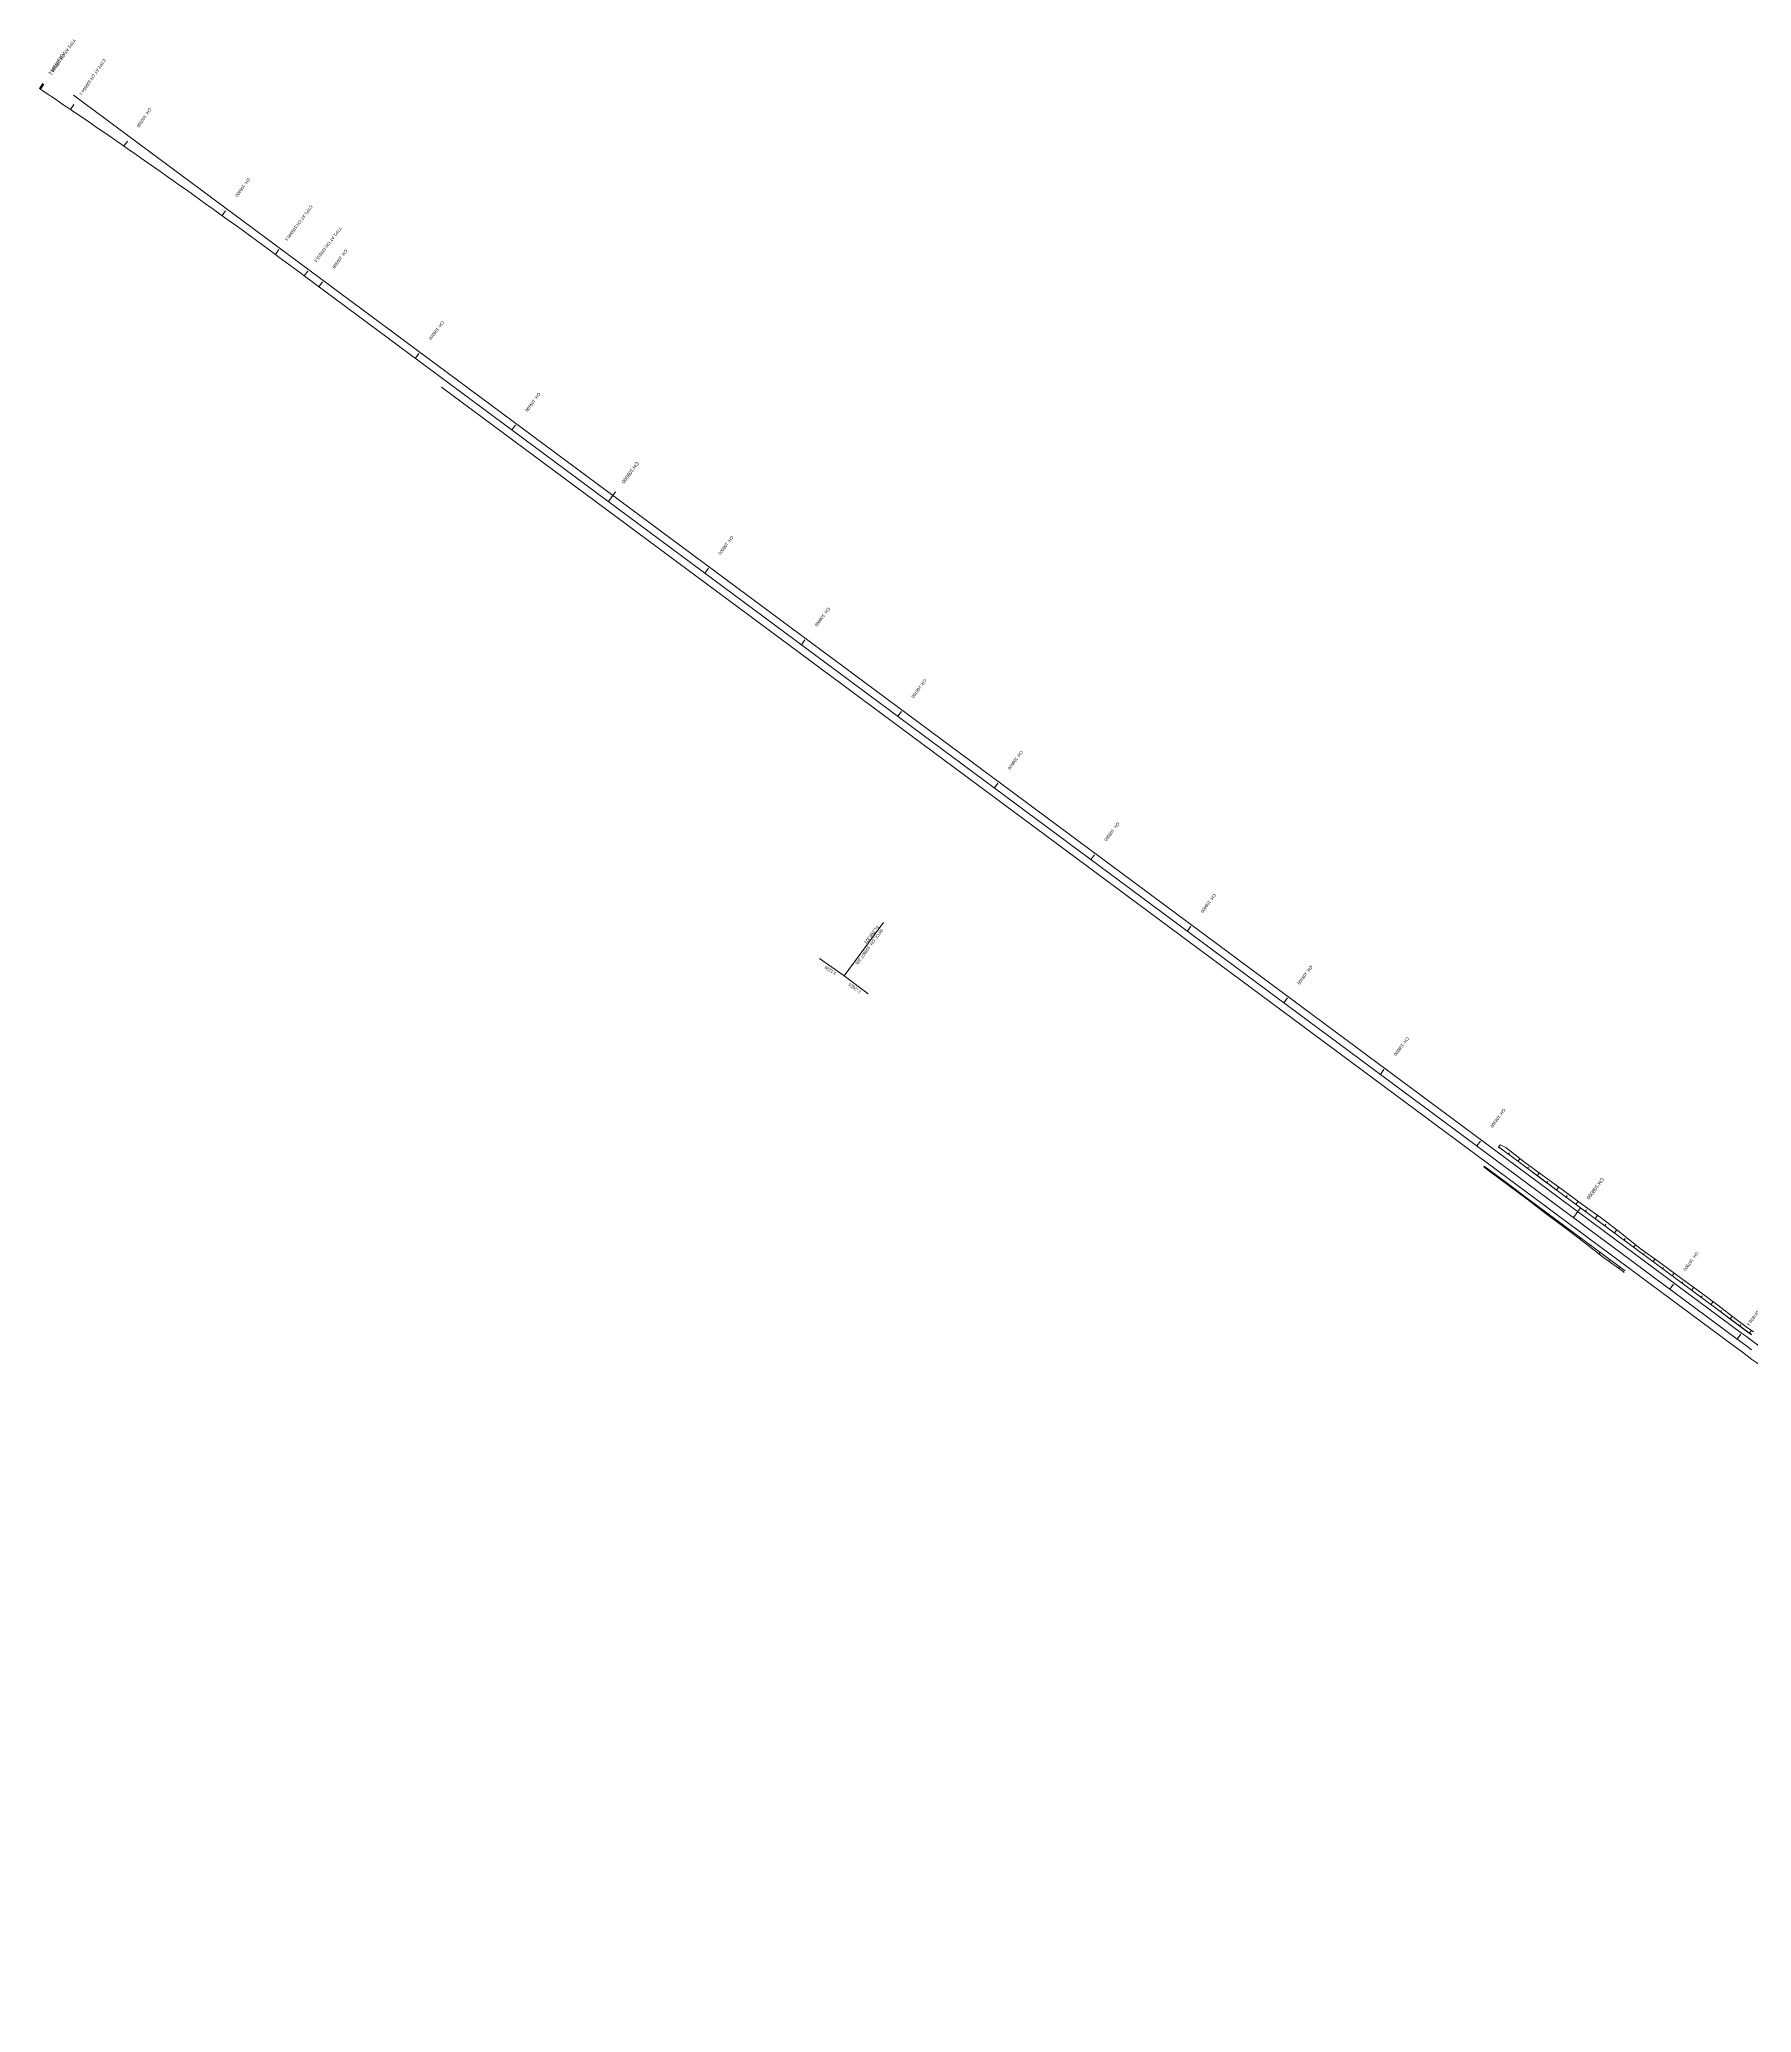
# Model space of a CAD drawing. Header units: metres. Extents: x 644418 to 1306172, y 3366650 to 6747308.
# Drawn here: x 644418 to 645843, y 3378524 to 3380166 of the extents above; entities that cross this region are included whole.
import ezdxf

# ---------------------------------------------------------------- set-up
doc = ezdxf.new("R2010")
doc.units = ezdxf.units.M
doc.header["$MEASUREMENT"] = 0
for name, color, linetype, lineweight in [('Cardinal_Leader', 10, 'Continuous', 0), ('Proposed Chainage', 10, 'Continuous', 0), ('PROPOSED DFCC TOE LINE', 239, 'Continuous', 0), ('PROPOSED DFCC TOE SLOPES', 239, 'Continuous', 0), ('PROPOSED DFCC TRACK', 1, 'Continuous', 0), ('PROPOSED GRADES IN PLAN', 10, 'Continuous', 0), ('Proposed TPTC Chainages', 1, 'Continuous', 0)]:
    doc.layers.add(name, color=color, linetype=linetype, lineweight=lineweight)
doc.layers.add('PROPOSED DFCC FORMATION LINE', color=187, linetype='Continuous')
doc.layers.add("SARAI BANJARA STN. SRJ's", color=10, linetype='Continuous')
doc.styles.add('Style-Arial', font='arial.ttf')

msp = doc.modelspace()

# ---------------------------------------------------------------- linework, layer by layer
at = {"layer": 'Cardinal_Leader', "flags": 128}
for points in [[(644418.0003, 3380124.9876), (644420.7956, 3380129.1333)], [(644418.8872, 3380124.3896), (644421.6825, 3380128.5353)], [(644443.7453, 3380107.5946), (644446.5523, 3380111.7323)], [(644614.3123, 3379986.9069), (644617.2802, 3379990.9308)], [(644638.4218, 3379969.054), (644641.4011, 3379973.0695)], [(645830.8338, 3379084.3418), (645833.8131, 3379088.3572)]]:
    msp.add_lwpolyline(points, dxfattribs=at)
at = {"layer": 'Proposed Chainage', "flags": 128}
for points in [[(644491.1718, 3380081.1295), (644488.3228, 3380077.0207)], [(644572.8842, 3380023.3224), (644569.9581, 3380019.268)], [(644653.5238, 3379964.075), (644650.5446, 3379960.0595)], [(644733.833, 3379904.4895), (644730.8537, 3379900.474)], [(644814.1422, 3379844.9039), (644811.1629, 3379840.8885)], [(644897.4307, 3379789.3338), (644891.4721, 3379781.3029)], [(644974.7606, 3379725.7328), (644971.7813, 3379721.7174)], [(645055.0697, 3379666.1473), (645052.0904, 3379662.1318)], [(645135.3789, 3379606.5618), (645132.3996, 3379602.5463)], [(645215.6881, 3379546.9762), (645212.7088, 3379542.9608)], [(645295.9973, 3379487.3907), (645293.018, 3379483.3752)], [(645376.3064, 3379427.8052), (645373.3272, 3379423.7897)], [(645456.6156, 3379368.2196), (645453.6363, 3379364.2042)], [(645536.9248, 3379308.6341), (645533.9455, 3379304.6186)], [(645617.234, 3379249.0485), (645614.2547, 3379245.0331)], [(645700.5224, 3379193.4785), (645694.5639, 3379185.4475)], [(645777.8523, 3379129.8775), (645774.873, 3379125.862)]]:
    msp.add_lwpolyline(points, dxfattribs=at)
at = {"layer": 'PROPOSED DFCC FORMATION LINE', "lineweight": 0, "flags": 128}
for points in [[(645842.7383, 3379087.9597), (645836.7924, 3379092.3727), (645829.0171, 3379098.1416), (645812.9553, 3379110.0587), (645796.8934, 3379121.9758), (645780.8316, 3379133.8929), (645764.7697, 3379145.81), (645748.7079, 3379157.7271), (645732.6461, 3379169.6442), (645716.5842, 3379181.5614), (645700.5224, 3379193.4785), (645684.4606, 3379205.3956), (645668.3987, 3379217.3127), (645652.3369, 3379229.2298), (645636.2751, 3379241.1469), (645632.2514, 3379244.1323)], [(645842.7747, 3379087.995), (645836.8222, 3379092.4129), (645829.0469, 3379098.1818), (645812.985, 3379110.0989), (645796.9232, 3379122.016), (645780.8614, 3379133.9331), (645764.7995, 3379145.8502), (645748.7377, 3379157.7673), (645732.6759, 3379169.6844), (645716.614, 3379181.6015), (645700.5522, 3379193.5186), (645684.4904, 3379205.4357), (645668.4285, 3379217.3528), (645652.3667, 3379229.2699), (645636.3049, 3379241.187), (645632.2812, 3379244.1724)], [(645737.5342, 3379141.0514), (645736.761, 3379141.6252), (645720.6992, 3379153.5423), (645704.6373, 3379165.4594), (645688.5755, 3379177.3765), (645672.5137, 3379189.2936), (645656.4518, 3379201.2107), (645640.39, 3379213.1278), (645624.3282, 3379225.0449), (645620.3045, 3379228.0303)], [(645737.5581, 3379141.096), (645736.7908, 3379141.6653), (645720.729, 3379153.5824), (645704.6671, 3379165.4995), (645688.6053, 3379177.4166), (645672.5435, 3379189.3337), (645656.4816, 3379201.2508), (645640.4198, 3379213.168), (645624.358, 3379225.0851), (645620.3343, 3379228.0704)]]:
    msp.add_lwpolyline(points, dxfattribs=at)
at = {"layer": 'PROPOSED DFCC TOE LINE', "lineweight": 0, "flags": 128}
for points in [[(645633.6686, 3379246.0424), (645638.2698, 3379243.8353), (645653.9689, 3379231.4294), (645670.13, 3379219.6461), (645686.4361, 3379208.0582), (645702.4037, 3379196.0141), (645718.6575, 3379184.3557), (645734.612, 3379172.2939), (645750.1761, 3379159.7059), (645766.4092, 3379148.0197), (645782.5167, 3379136.1642), (645798.7002, 3379124.411), (645814.7023, 3379112.4134), (645830.5924, 3379100.2648), (645838.3588, 3379094.484), (645844.2896, 3379090.4001)], [(645736.7366, 3379139.8412), (645735.912, 3379140.4809), (645719.7295, 3379152.2353), (645703.9297, 3379164.5056), (645688.0094, 3379176.6135), (645671.9887, 3379188.586), (645656.1615, 3379200.8194), (645639.9968, 3379212.5978), (645623.9617, 3379224.551), (645619.9504, 3379227.5531)]]:
    msp.add_lwpolyline(points, dxfattribs=at)
at = {"layer": 'PROPOSED DFCC TOE SLOPES', "linetype": 'Continuous', "flags": 128}
for points in [[(645632.2514, 3379244.1323), (645633.6686, 3379246.0424)], [(645632.2967, 3379244.0987), (645633.7204, 3379246.0176)], [(645620.3343, 3379228.0704), (645619.9504, 3379227.5531)], [(645620.5354, 3379227.9212), (645620.1509, 3379227.403)], [(645640.3276, 3379238.1401), (645641.2792, 3379239.4227)], [(645648.3585, 3379232.1815), (645650.0804, 3379234.5022)], [(645656.3894, 3379226.223), (645657.218, 3379227.3397)], [(645628.5663, 3379221.9627), (645628.3647, 3379221.6909)], [(645636.5972, 3379216.0041), (645636.1806, 3379215.4425)], [(645644.6282, 3379210.0455), (645644.4301, 3379209.7786)], [(645664.4204, 3379220.2644), (645666.1271, 3379222.5647)], [(645672.4513, 3379214.3059), (645673.3478, 3379215.5141)], [(645680.4822, 3379208.3473), (645682.3973, 3379210.9285)], [(645652.6591, 3379204.087), (645652.3145, 3379203.6225)], [(645660.69, 3379198.1284), (645660.4992, 3379197.8713)], [(645688.5131, 3379202.3888), (645689.489, 3379203.7041)], [(645696.544, 3379196.4302), (645698.4487, 3379198.9973)], [(645668.7209, 3379192.1699), (645668.222, 3379191.4974)], [(645676.7518, 3379186.2113), (645676.4691, 3379185.8302)], [(645684.7827, 3379180.2528), (645684.1967, 3379179.4628)], [(645704.575, 3379190.4717), (645705.5398, 3379191.7721)], [(645712.6059, 3379184.5131), (645714.6316, 3379187.2434)], [(645720.6368, 3379178.5546), (645721.6599, 3379179.9335)], [(645692.8137, 3379174.2942), (645692.4972, 3379173.8677)], [(645700.8446, 3379168.3357), (645700.1408, 3379167.3872)], [(645708.8755, 3379162.3771), (645708.4724, 3379161.8339)], [(645728.6677, 3379172.596), (645730.6602, 3379175.2815)], [(645736.6986, 3379166.6375), (645737.6188, 3379167.8777)], [(645744.7295, 3379160.6789), (645746.321, 3379162.8238)], [(645716.9064, 3379156.4186), (645715.9693, 3379155.1555)], [(645724.9373, 3379150.46), (645724.4534, 3379149.8078)], [(645732.9683, 3379144.5015), (645732.0607, 3379143.2783)], [(645752.7605, 3379154.7203), (645753.5161, 3379155.7389)], [(645760.7914, 3379148.7618), (645762.3884, 3379150.9143)], [(645768.8223, 3379142.8032), (645769.6478, 3379143.9158)], [(645776.8532, 3379136.8447), (645778.5271, 3379139.1007)], [(645784.8841, 3379130.8861), (645785.7421, 3379132.0424)], [(645792.915, 3379124.9276), (645794.6917, 3379127.3222)], [(645800.946, 3379118.969), (645801.8418, 3379120.1765)], [(645808.9769, 3379113.0105), (645810.7388, 3379115.3851)], [(645817.0078, 3379107.0519), (645817.8597, 3379108.2001)], [(645825.0387, 3379101.0934), (645826.6566, 3379103.2739)], [(645833.0696, 3379095.1348), (645833.855, 3379096.1933)], [(645833.0701, 3379095.1345), (645833.8555, 3379096.1929)], [(645841.1006, 3379089.1753), (645842.7806, 3379091.4392)], [(645841.1037, 3379089.1729), (645842.785, 3379091.4362)]]:
    msp.add_lwpolyline(points, dxfattribs=at)
at = {"layer": 'PROPOSED DFCC TRACK', "color": 12, "flags": 128}
msp.add_lwpolyline([(645842.8774, 3379075.4002), (645838.8639, 3379078.3821), (645834.8492, 3379081.3623), (645830.8338, 3379084.3418), (644638.4218, 3379969.054), (644635.4102, 3379971.2885), (644632.3984, 3379973.5226), (644629.3862, 3379975.7562), (644626.3734, 3379977.989), (644623.3598, 3379980.2207), (644620.3452, 3379982.4512), (644617.3294, 3379984.68), (644614.3123, 3379986.9069, 0.00985692), (644443.7453, 3380107.5946), (644440.6413, 3380109.6988), (644437.536, 3380111.8011), (644434.4295, 3380113.9017), (644431.3222, 3380116.0009), (644428.2141, 3380118.0991), (644425.1055, 3380120.1964), (644421.9964, 3380122.2931), (644418.8872, 3380124.3896), (644418.0003, 3380124.9876)], format="xyb", dxfattribs=at)
at = {"layer": 'PROPOSED GRADES IN PLAN', "color": 2, "linetype": 'Continuous', "lineweight": 0}
msp.add_line((645120.4267, 3379430.8774), (645087.6546, 3379386.7074), dxfattribs=at)
at = {"layer": 'PROPOSED GRADES IN PLAN', "color": 2, "linetype": 'Continuous', "lineweight": 0, "flags": 128}
msp.add_lwpolyline([(645107.521, 3379371.5309), (645087.6546, 3379386.7074), (645067.088, 3379400.9205)], dxfattribs=at)
at = {"layer": "SARAI BANJARA STN. SRJ's", "color": 1, "lineweight": 13, "flags": 128}
for points in [[(646498.5438, 3378571.4897), (646422.5965, 3378630.9456), (645928.2176, 3379017.9735), (645924.2802, 3379021.0557), (645920.3414, 3379024.1376), (645916.4003, 3379027.2188), (645912.4562, 3379030.2983), (645908.506, 3379033.3773), (645904.5535, 3379036.4513), (645900.5963, 3379039.5213), (645896.6376, 3379042.5831, 0.003133939), (645866.6619, 3379065.4307), (645862.6563, 3379068.4392), (645858.6473, 3379071.4412), (645854.6355, 3379074.4375), (645850.6238, 3379077.4272), (645846.608, 3379080.4147), (645842.5914, 3379083.399), (645838.5745, 3379086.3808), (645834.5581, 3379089.361), (644446.225, 3380119.4372)], [(646539.0751, 3378523.8846), (646414.8911, 3378621.103), (645920.5122, 3379008.1309), (645916.5752, 3379011.2128), (645912.6384, 3379014.2931), (645908.7014, 3379017.3711), (645904.7635, 3379020.4458), (645900.8266, 3379023.5143), (645896.8855, 3379026.5796), (645892.9416, 3379029.6392), (645888.9901, 3379032.6954, 0.003133939), (645859.1469, 3379055.4419), (645855.1566, 3379058.439), (645851.1611, 3379061.4309), (645847.1608, 3379064.4185), (645843.1543, 3379067.4043), (645839.1469, 3379070.3857), (645835.1365, 3379073.3652), (645831.1239, 3379076.3439), (645827.1096, 3379079.3226), (644752.6733, 3379876.5026)]]:
    msp.add_lwpolyline(points, format="xyb", dxfattribs=at)

# ---------------------------------------------------------------- texts
at = {"layer": 'Proposed Chainage', "attachment_point": 6, "line_spacing_factor": 0.6, "style": 'Style-Arial'}
for s, insert, char_height, rotation in [('CH: 109500', (644499.719, 3380093.0395), 2.5, 235.2631286), ('CH: 109400', (644581.6623, 3380035.0689), 2.5, 234.1820762), ('CH: 109300', (644662.4617, 3379975.7047), 2.5, 233.4263658), ('CH: 109200', (644742.7709, 3379916.1192), 2.5, 233.4263658), ('CH: 109100', (644823.08, 3379856.5336), 2.5, 233.4263658), ('CH:109000', (644903.3892, 3379796.8648), 3, 233.4263658), ('CH: 108900', (644983.6984, 3379737.3626), 2.5, 233.4263658), ('CH: 108800', (645064.0076, 3379677.777), 2.5, 233.4263658), ('CH: 108700', (645144.3167, 3379618.1915), 2.5, 233.4263658), ('CH: 108600', (645224.6259, 3379558.6059), 2.5, 233.4263658), ('CH: 108500', (645304.9351, 3379499.0204), 2.5, 233.4263658), ('CH: 108400', (645385.2443, 3379439.4349), 2.5, 233.4263658), ('CH: 108300', (645465.5534, 3379379.8493), 2.5, 233.4263658), ('CH: 108200', (645545.8626, 3379320.2638), 2.5, 233.4263658), ('CH: 108100', (645626.1718, 3379260.6783), 2.5, 233.4263658), ('CH:108000', (645706.481, 3379201.0094), 3, 233.4263658), ('CH: 107900', (645786.7901, 3379141.5072), 2.5, 233.4263658)]:
    msp.add_mtext(s, dxfattribs=dict(at, insert=insert, char_height=char_height, rotation=rotation))
at = {"layer": 'PROPOSED GRADES IN PLAN', "color": 2, "lineweight": 0, "insert": (645117.4474, 3379426.4453), "char_height": 2.5, "attachment_point": 4, "rotation": 233.4263658, "line_spacing_factor": 1.08, "style": 'Style-Arial'}
msp.add_mtext('DFCC CH: 108607.326\\PFL:266.321', dxfattribs=at)
at = {"layer": 'PROPOSED GRADES IN PLAN', "color": 2, "lineweight": 13, "char_height": 2.5, "line_spacing_factor": 0.84, "style": 'Style-Arial'}
for s, insert, attachment_point, rotation in [('1:1220', (645081.3274, 3379389.0311), 7, 145.3525513), ('1:-2923', (645092.6102, 3379380.83), 9, 142.6227756)]:
    msp.add_mtext(s, dxfattribs=dict(at, insert=insert, attachment_point=attachment_point, rotation=rotation))
at = {"layer": 'Proposed TPTC Chainages', "char_height": 2.5, "attachment_point": 6, "line_spacing_factor": 0.6, "style": 'Style-Arial'}
for s, insert, rotation in [('TTP2 AT CH:109584.1', (644427.273, 3380136.41), 236.0096507), ('POE109585.1', (644426.3861, 3380137.008), 236.0096506), ('CTP2 AT CH:109554.1', (644452.1663, 3380119.5911), 235.8474915), ('CTP1 AT CH:109345.1', (644623.216, 3379998.5619), 233.5885251), ('TTP1 AT CH:109315.1', (644647.3597, 3379980.6837), 233.4263658), ('TTP2 AT CH:107830.3', (645839.7717, 3379095.9715), 233.4263658)]:
    msp.add_mtext(s, dxfattribs=dict(at, insert=insert, rotation=rotation))

doc.saveas('drawing.dxf')
